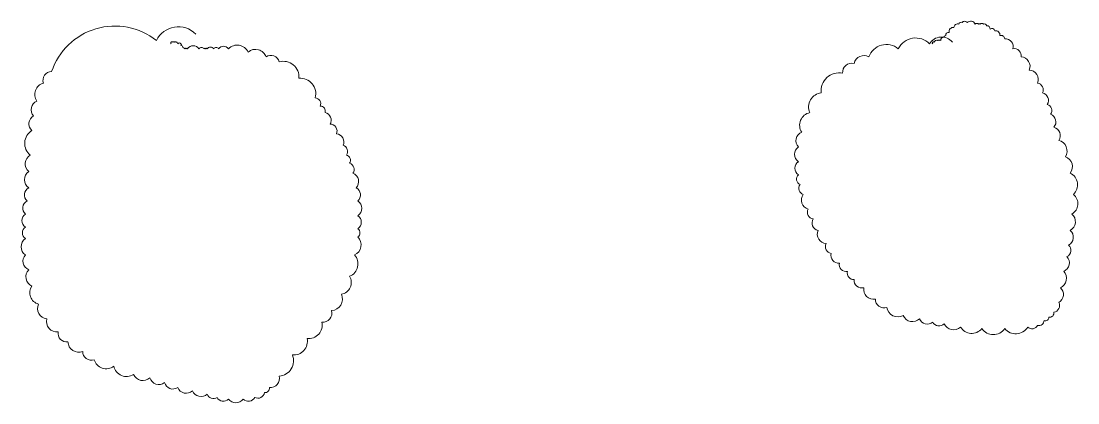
# Model space of a CAD drawing. Extents: x -1058961 to 23600, y -449123 to 2751847.
# Drawn here: x -384533 to -380688, y 2046653 to 2048042 of the extents above; entities that cross this region are included whole.
import ezdxf

# ---------------------------------------------------------------- set-up
doc = ezdxf.new("R2010")
doc.units = 0
doc.header["$LTSCALE"] = 1000
doc.layers.add('签名', color=7, linetype='CONTINUOUS', lineweight=18)

msp = doc.modelspace()

# ---------------------------------------------------------------- linework, layer by layer
at = {"layer": '签名', "color": 1}
for points in [[(-381144.3, 2047965.23, 0.5205671), (-381227.74, 2047959.27, 0.5205671), (-381227.74, 2047959.27, 0.5205671), (-381340.97, 2047941.41, 0.5205671), (-381340.97, 2047941.41, 0.5205671), (-381448.25, 2047911.64, 0.5205671), (-381448.25, 2047911.64, 0.5205671), (-381501.88, 2047887.82, 0.5205671), (-381501.88, 2047887.82, 0.5205671), (-381543.6, 2047852.1, 0.5205671), (-381543.6, 2047852.1, 0.5205671), (-381621.08, 2047780.65, 0.5205671), (-381621.08, 2047780.65, 0.5205671), (-381662.8, 2047709.2, 0.5205671), (-381662.8, 2047709.2, 0.5205671), (-381692.6, 2047637.76, 0.5205671), (-381692.6, 2047637.76, 0.5205671), (-381704.51, 2047584.17, 0.5205671), (-381704.51, 2047584.17, 0.5205671), (-381704.51, 2047530.58, 0.5205671), (-381704.51, 2047530.58, 0.5205671), (-381704.51, 2047482.95, 0.5205671), (-381704.51, 2047482.95, 0.5205671), (-381698.55, 2047447.23, 0.5205671), (-381698.55, 2047447.23, 0.5205671), (-381686.64, 2047411.5, 0.5205671), (-381686.64, 2047411.5, 0.5205671), (-381668.76, 2047357.92, 0.5205671), (-381668.76, 2047357.92, 0.5205671), (-381650.88, 2047322.19, 0.5205671), (-381650.88, 2047322.19, 0.5205671), (-381633, 2047280.52, 0.5205671), (-381633, 2047280.52, 0.5205671), (-381603.2, 2047232.88, 0.5205671), (-381603.2, 2047232.88, 0.5205671), (-381585.32, 2047197.16, 0.5205671), (-381585.32, 2047197.16, 0.5205671), (-381555.52, 2047161.44, 0.5205671), (-381555.52, 2047161.44, 0.5205671), (-381525.72, 2047131.67, 0.5205671), (-381525.72, 2047131.67, 0.5205671), (-381501.88, 2047101.9, 0.5205671), (-381501.88, 2047101.9, 0.5205671), (-381466.13, 2047072.13, 0.5205671), (-381466.13, 2047072.13, 0.5205671), (-381424.41, 2047030.45, 0.5205671), (-381424.41, 2047030.45, 0.5205671), (-381382.69, 2047000.68, 0.5205671), (-381382.69, 2047000.68, 0.5205671), (-381323.09, 2046970.91, 0.5205671), (-381323.09, 2046970.91, 0.5205671), (-381263.49, 2046959, 0.5205671), (-381263.49, 2046959, 0.5205671), (-381215.82, 2046947.09, 0.5205671), (-381215.82, 2046947.09, 0.5205671), (-381174.1, 2046941.14, 0.5205671), (-381174.1, 2046941.14, 0.5205671), (-381114.5, 2046929.23, 0.5205671), (-381114.5, 2046929.23, 0.5205671), (-381037.03, 2046923.28, 0.5205671), (-381037.03, 2046923.28, 0.5205671), (-380953.59, 2046923.28, 0.5205671), (-380953.59, 2046923.28, 0.5205671), (-380870.15, 2046929.23, 0.5205671), (-380870.15, 2046929.23, 0.5205671), (-380834.39, 2046935.18, 0.5205671), (-380834.39, 2046935.18, 0.5205671), (-380810.56, 2046953.05, 0.5205671), (-380810.56, 2046953.05, 0.5205671), (-380792.68, 2046964.95, 0.5205671), (-380792.68, 2046964.95, 0.5205671), (-380774.8, 2046982.82, 0.5205671), (-380774.8, 2046982.82, 0.5205671), (-380756.92, 2047018.54, 0.5205671), (-380756.92, 2047018.54, 0.5205671), (-380750.96, 2047072.13, 0.5205671), (-380750.96, 2047072.13, 0.5205671), (-380739.04, 2047131.67, 0.5205671), (-380739.04, 2047131.67, 0.5205671), (-380727.12, 2047185.25, 0.5205671), (-380727.12, 2047185.25, 0.5205671), (-380721.16, 2047226.93, 0.5205671), (-380721.16, 2047226.93, 0.5205671), (-380715.2, 2047280.52, 0.5205671), (-380715.2, 2047280.52, 0.5205671), (-380709.24, 2047340.06, 0.5205671), (-380709.24, 2047340.06, 0.5205671), (-380703.28, 2047411.5, 0.5205671), (-380703.28, 2047411.5, 0.5205671), (-380715.2, 2047488.91, 0.5205671), (-380715.2, 2047488.91, 0.5205671), (-380733.08, 2047548.45, 0.5205671), (-380733.08, 2047548.45, 0.5205671), (-380756.92, 2047607.99, 0.5205671), (-380756.92, 2047607.99, 0.5205671), (-380774.8, 2047655.62, 0.5205671), (-380774.8, 2047655.62, 0.5205671), (-380786.72, 2047703.25, 0.5205671), (-380786.72, 2047703.25, 0.5205671), (-380798.63, 2047738.97, 0.5205671), (-380798.63, 2047738.97, 0.5205671), (-380816.51, 2047780.65, 0.5205671), (-380816.51, 2047780.65, 0.5205671), (-380834.39, 2047816.38, 0.5205671), (-380834.39, 2047816.38, 0.5205671), (-380864.19, 2047864.01, 0.5205671), (-380864.19, 2047864.01, 0.5205671), (-380893.99, 2047911.64, 0.5205671), (-380893.99, 2047911.64, 0.5205671), (-380923.79, 2047941.41, 0.5205671), (-380923.79, 2047941.41, 0.5205671), (-380953.59, 2047977.13, 0.5205671), (-380953.59, 2047977.13, 0.5205671), (-380971.47, 2047989.04, 0.5205671), (-380971.47, 2047989.04, 0.5205671), (-380989.35, 2048006.9, 0.5205671), (-380989.35, 2048006.9, 0.5205671), (-381007.23, 2048012.86, 0.5205671), (-381007.23, 2048012.86, 0.5205671), (-381019.15, 2048024.77, 0.5205671), (-381019.15, 2048024.77, 0.5205671), (-381031.07, 2048030.72, 0.5205671), (-381031.07, 2048030.72, 0.5205671), (-381042.98, 2048030.72, 0.5205671), (-381042.98, 2048030.72, 0.5205671), (-381048.94, 2048030.72, 0.5205671), (-381048.94, 2048030.72, 0.5205671), (-381060.86, 2048030.72, 0.5205671), (-381060.86, 2048030.72, 0.5205671), (-381090.66, 2048036.67, 0.5205671), (-381090.66, 2048036.67, 0.5205671), (-381108.54, 2048036.67, 0.5205671), (-381108.54, 2048036.67, 0.5205671), (-381120.46, 2048030.72, 0.5205671), (-381120.46, 2048030.72, 0.5205671), (-381138.34, 2048018.81, 0.5205671), (-381138.34, 2048018.81, 0.5205671), (-381156.22, 2048000.95, 0.5205671), (-381156.22, 2048000.95, 0.5205671), (-381168.14, 2047989.04, 0.5205671), (-381168.14, 2047989.04, 0.5205671), (-381174.1, 2047983.09, 0.5205671), (-381174.1, 2047983.09, 0.5205671), (-381186.02, 2047971.18, 0.5205671), (-381186.02, 2047971.18, 0.5205671), (-381191.98, 2047971.18, 0.5205671), (-381191.98, 2047971.18, 0.5205671), (-381197.94, 2047971.18, 0.5205671), (-381197.94, 2047971.18, 0.5205671), (-381209.86, 2047965.23, 0.5205671), (-381209.86, 2047965.23, 0.5205671), (-381215.82, 2047965.23, 0.5205671), (-381215.82, 2047965.23, 0.5205671), (-381215.82, 2047959.27, 0.5205671), (-381215.82, 2047959.27)], [(-383897.7, 2047995, 0.5205671), (-384040.73, 2047971.18, 0.5205671), (-384040.73, 2047971.18, 0.5205671), (-384422.16, 2047858.05, 0.5205671), (-384422.16, 2047858.05, 0.5205671), (-384451.95, 2047816.38, 0.5205671), (-384451.95, 2047816.38, 0.5205671), (-384475.79, 2047750.88, 0.5205671), (-384475.79, 2047750.88, 0.5205671), (-384487.71, 2047697.3, 0.5205671), (-384487.71, 2047697.3, 0.5205671), (-384493.67, 2047643.71, 0.5205671), (-384493.67, 2047643.71, 0.5205671), (-384499.63, 2047554.4, 0.5205671), (-384499.63, 2047554.4, 0.5205671), (-384505.59, 2047494.86, 0.5205671), (-384505.59, 2047494.86, 0.5205671), (-384505.59, 2047435.32, 0.5205671), (-384505.59, 2047435.32, 0.5205671), (-384511.55, 2047387.69, 0.5205671), (-384511.55, 2047387.69, 0.5205671), (-384517.51, 2047340.06, 0.5205671), (-384517.51, 2047340.06, 0.5205671), (-384517.51, 2047292.42, 0.5205671), (-384517.51, 2047292.42, 0.5205671), (-384517.51, 2047250.75, 0.5205671), (-384517.51, 2047250.75, 0.5205671), (-384517.51, 2047191.21, 0.5205671), (-384517.51, 2047191.21, 0.5205671), (-384505.59, 2047137.62, 0.5205671), (-384505.59, 2047137.62, 0.5205671), (-384493.67, 2047078.08, 0.5205671), (-384493.67, 2047078.08, 0.5205671), (-384469.83, 2047012.59, 0.5205671), (-384469.83, 2047012.59, 0.5205671), (-384440.03, 2046959, 0.5205671), (-384440.03, 2046959, 0.5205671), (-384398.32, 2046911.37, 0.5205671), (-384398.32, 2046911.37, 0.5205671), (-384362.56, 2046875.65, 0.5205671), (-384362.56, 2046875.65, 0.5205671), (-384308.92, 2046839.92, 0.5205671), (-384308.92, 2046839.92, 0.5205671), (-384267.2, 2046810.15, 0.5205671), (-384267.2, 2046810.15, 0.5205671), (-384195.69, 2046786.34, 0.5205671), (-384195.69, 2046786.34, 0.5205671), (-384124.17, 2046756.57, 0.5205671), (-384124.17, 2046756.57, 0.5205671), (-384064.57, 2046744.66, 0.5205671), (-384064.57, 2046744.66, 0.5205671), (-384010.93, 2046726.8, 0.5205671), (-384010.93, 2046726.8, 0.5205671), (-383963.25, 2046708.93, 0.5205671), (-383963.25, 2046708.93, 0.5205671), (-383909.62, 2046697.03, 0.5205671), (-383909.62, 2046697.03, 0.5205671), (-383855.98, 2046685.12, 0.5205671), (-383855.98, 2046685.12, 0.5205671), (-383820.22, 2046673.21, 0.5205671), (-383820.22, 2046673.21, 0.5205671), (-383778.5, 2046667.26, 0.5205671), (-383778.5, 2046667.26, 0.5205671), (-383724.87, 2046667.26, 0.5205671), (-383724.87, 2046667.26, 0.5205671), (-383683.15, 2046673.21, 0.5205671), (-383683.15, 2046673.21, 0.5205671), (-383647.39, 2046691.07, 0.5205671), (-383647.39, 2046691.07, 0.5205671), (-383629.51, 2046708.93, 0.5205671), (-383629.51, 2046708.93, 0.5205671), (-383593.75, 2046750.61, 0.5205671), (-383593.75, 2046750.61, 0.5205671), (-383546.07, 2046828.01, 0.5205671), (-383546.07, 2046828.01, 0.5205671), (-383492.44, 2046887.55, 0.5205671), (-383492.44, 2046887.55, 0.5205671), (-383438.8, 2046947.09, 0.5205671), (-383438.8, 2046947.09, 0.5205671), (-383403.04, 2046988.77, 0.5205671), (-383403.04, 2046988.77, 0.5205671), (-383367.28, 2047048.31, 0.5205671), (-383367.28, 2047048.31, 0.5205671), (-383337.48, 2047113.81, 0.5205671), (-383337.48, 2047113.81, 0.5205671), (-383319.6, 2047191.21, 0.5205671), (-383319.6, 2047191.21, 0.5205671), (-383307.68, 2047256.7, 0.5205671), (-383307.68, 2047256.7, 0.5205671), (-383307.68, 2047286.47, 0.5205671), (-383307.68, 2047286.47, 0.5205671), (-383307.68, 2047334.1, 0.5205671), (-383307.68, 2047334.1, 0.5205671), (-383307.68, 2047387.69, 0.5205671), (-383307.68, 2047387.69, 0.5205671), (-383313.64, 2047435.32, 0.5205671), (-383313.64, 2047435.32, 0.5205671), (-383325.56, 2047488.91, 0.5205671), (-383325.56, 2047488.91, 0.5205671), (-383337.48, 2047524.63, 0.5205671), (-383337.48, 2047524.63, 0.5205671), (-383349.4, 2047554.4, 0.5205671), (-383349.4, 2047554.4, 0.5205671), (-383361.32, 2047590.12, 0.5205671), (-383361.32, 2047590.12, 0.5205671), (-383385.16, 2047631.8, 0.5205671), (-383385.16, 2047631.8, 0.5205671), (-383409, 2047667.53, 0.5205671), (-383409, 2047667.53, 0.5205671), (-383426.88, 2047709.2, 0.5205671), (-383426.88, 2047709.2, 0.5205671), (-383444.76, 2047733.02, 0.5205671), (-383444.76, 2047733.02, 0.5205671), (-383462.64, 2047762.79, 0.5205671), (-383462.64, 2047762.79, 0.5205671), (-383522.23, 2047834.24, 0.5205671), (-383522.23, 2047834.24, 0.5205671), (-383593.75, 2047893.78, 0.5205671), (-383593.75, 2047893.78, 0.5205671), (-383641.43, 2047911.64, 0.5205671), (-383641.43, 2047911.64, 0.5205671), (-383706.99, 2047929.5, 0.5205671), (-383706.99, 2047929.5, 0.5205671), (-383778.5, 2047941.41, 0.5205671), (-383778.5, 2047941.41, 0.5205671), (-383814.26, 2047941.41, 0.5205671), (-383814.26, 2047941.41, 0.5205671), (-383832.14, 2047941.41, 0.5205671), (-383832.14, 2047941.41, 0.5205671), (-383855.98, 2047941.41, 0.5205671), (-383855.98, 2047941.41, 0.5205671), (-383861.94, 2047941.41, 0.5205671), (-383861.94, 2047941.41, 0.5205671), (-383867.9, 2047941.41, 0.5205671), (-383867.9, 2047941.41, 0.5205671), (-383885.78, 2047941.41, 0.5205671), (-383885.78, 2047941.41, 0.5205671), (-383927.5, 2047941.41, 0.5205671), (-383927.5, 2047941.41, 0.5205671), (-383933.46, 2047941.41, 0.5205671), (-383933.46, 2047941.41, 0.5205671), (-383939.41, 2047941.41, 0.5205671), (-383939.41, 2047941.41, 0.5205671), (-383945.38, 2047947.36, 0.5205671), (-383945.38, 2047947.36, 0.5205671), (-383951.34, 2047953.32, 0.5205671), (-383951.34, 2047953.32, 0.5205671), (-383951.34, 2047959.27, 0.5205671), (-383951.34, 2047959.27, 0.5205671), (-383963.25, 2047959.27, 0.5205671), (-383963.25, 2047959.27, 0.5205671), (-383969.22, 2047965.23, 0.5205671), (-383969.22, 2047965.23, 0.5205671), (-383975.17, 2047965.23, 0.5205671), (-383975.17, 2047965.23, 0.5205671), (-383981.13, 2047965.23, 0.5205671), (-383981.13, 2047965.23, 0.5205671), (-383987.1, 2047965.23, 0.5205671), (-383987.1, 2047965.23, 0.5205671), (-383987.1, 2047959.27, 0.5205671), (-383987.1, 2047959.27)]]:
    msp.add_lwpolyline(points, format="xyb", dxfattribs=at)

doc.saveas('drawing.dxf')
